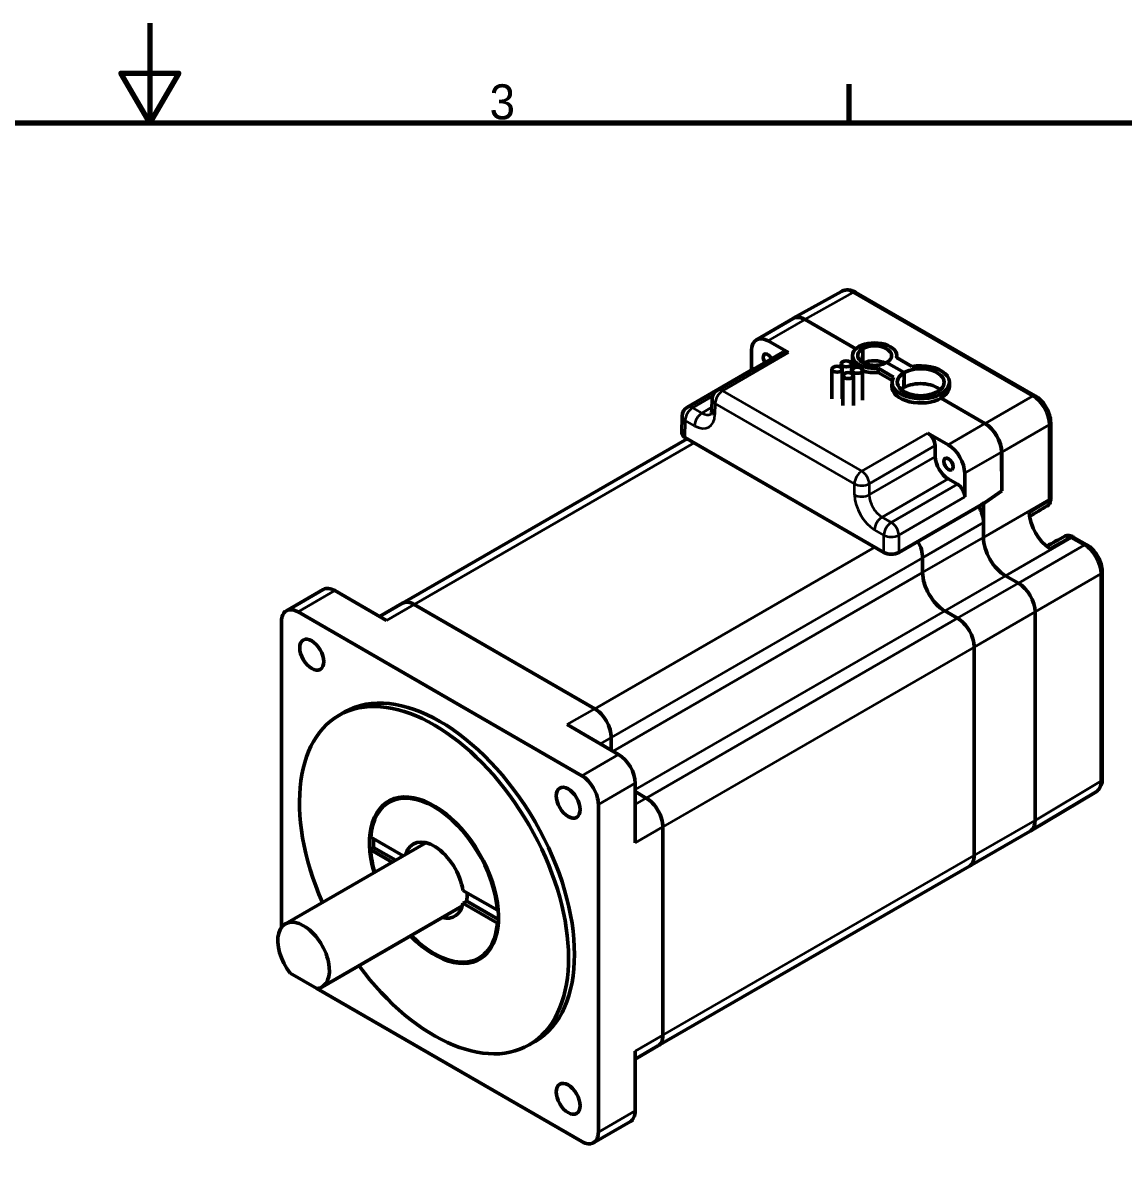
# Model space of a CAD drawing. Header units: millimetres. Extents: x 851 to 2938, y -145 to 588.
# Drawn here: x 1229.8 to 1441, y 366.5 to 587.9 of the extents above; entities that cross this region are included whole.
import ezdxf

# ---------------------------------------------------------------- set-up
doc = ezdxf.new("R2010")
doc.units = ezdxf.units.MM
doc.header["$LTSCALE"] = 2
doc.layers.get('0').update_dxf_attribs({"lineweight": 25})
for name, color, linetype, lineweight in [('경계(ISO)', 7, 'Continuous', 70), ('외형선(ISO)', 7, 'Continuous', 50), ('좁은 외형선(ISO)', 7, 'Continuous', 35)]:
    doc.layers.add(name, color=color, linetype=linetype, lineweight=lineweight)
doc.styles.get("Standard").update_dxf_attribs({"font": ''})
doc.styles.get('Standard').set_extended_font_data('Gulim')

# ---------------------------------------------------------------- blocks, each defined once
blk = doc.blocks.new('경계 Default Border')
at = {"layer": '경계(ISO)'}
blk.add_line((280, 287), (280, 290.9), dxfattribs=at)
at = {"layer": '경계(ISO)', "flags": 128}
for points in [[(210, 297), (210, 287), (207.11, 292), (212.89, 292), (210, 287)], [(10, 10), (10, 287), (410, 287), (410, 10), (10, 10)]]:
    blk.add_lwpolyline(points, dxfattribs=at)
at = {"layer": '경계(ISO)', "insert": (244.01, 287.32), "char_height": 3.5, "attachment_point": 7}
blk.add_mtext('3', dxfattribs=at)

msp = doc.modelspace()

# ---------------------------------------------------------------- linework, layer by layer
at = {"layer": '외형선(ISO)', "color": 0}
for p, q in [((1386.8668, 536.4293), (1377.5854, 531.2561)), ((1424.0144, 516.3638), (1389.5882, 536.2398)), ((1377.5936, 531.2287), (1370.5225, 527.1463)), ((1379.8156, 531.022), (1389.5785, 525.3854)), ((1379.8436, 531.0059), (1389.5785, 525.3854)), ((1369.5616, 521.2945), (1369.5907, 525.1183)), ((1372.7725, 526.9234), (1376.6771, 524.669)), ((1390.2012, 525.8424), (1390.9083, 525.4341)), ((1390.9083, 525.4341), (1390.2012, 525.8424)), ((1390.9083, 525.4341), (1390.8682, 522.8041)), ((1390.9083, 522.7805), (1390.9083, 525.4341)), ((1363.0233, 517.4624), (1375.6771, 524.7681)), ((1388.9568, 524.1376), (1388.9393, 523.3212)), ((1395.5045, 522.7805), (1398.8633, 520.8413)), ((1398.8633, 520.8413), (1395.5045, 522.7805)), ((1400.3489, 522.007), (1397.4045, 523.707)), ((1397.4564, 523.677), (1397.4564, 524.0859)), ((1369.9707, 521.5307), (1357.2676, 514.1965)), ((1384.9973, 515.7728), (1384.9973, 521.4883)), ((1386.7651, 521.8582), (1386.7651, 522.5089)), ((1386.9973, 515.7728), (1386.9973, 521.4883)), ((1388.7651, 520.704), (1388.7651, 522.5089)), ((1388.8864, 520.6335), (1388.8864, 521.2842)), ((1390.8864, 515.5687), (1390.8864, 521.2842)), ((1393.8629, 520.8563), (1393.869, 521.6836)), ((1396.5683, 519.2944), (1393.8629, 520.8563)), ((1393.869, 521.6836), (1396.8134, 519.9836)), ((1398.8633, 520.8413), (1398.8201, 518.0085)), ((1398.8633, 517.9836), (1398.8633, 520.8413)), ((1387.1186, 514.5481), (1387.1186, 520.2635)), ((1389.1186, 514.5481), (1389.1186, 520.2635)), ((1396.5457, 519.0434), (1396.5282, 518.227)), ((1407.5453, 518.16), (1407.5453, 518.9765)), ((1398.8633, 517.9836), (1398.8201, 518.0085)), ((1405.2273, 517.1671), (1405.9344, 516.7588)), ((1405.9344, 516.7588), (1405.2273, 517.1671)), ((1405.9467, 515.9352), (1405.9344, 516.7588)), ((1362.0238, 515.7759), (1361.9758, 513.6655)), ((1405.9467, 515.9352), (1414.4023, 511.0534)), ((1405.9467, 515.9352), (1414.3743, 511.0695)), ((1356.2678, 512.4947), (1356.2181, 509.2086)), ((1426.9892, 496.8867), (1426.9892, 511.2113)), ((1357.2536, 508.1223), (1302.5815, 476.5574)), ((1356.8038, 508.382), (1394.9877, 486.3366)), ((1403.3986, 509.2414), (1407.3033, 506.987)), ((1404.8447, 504.6824), (1404.8126, 506.8205)), ((1417.5562, 505.5903), (1417.6123, 498.1263)), ((1417.5842, 505.5422), (1417.5842, 501.8678)), ((1410.4851, 501.5078), (1410.5192, 496.9796)), ((1409.105, 499.4148), (1407.3192, 500.4459)), ((1417.6123, 498.1263), (1414.3868, 495.9351)), ((1413.7708, 495.5481), (1397.816, 486.3366)), ((1414.0795, 495.7263), (1414.073, 495.7301)), ((1414.2452, 495.8405), (1414.0795, 495.7263)), ((1414.0795, 489.1943), (1414.0795, 495.7263)), ((1414.0795, 489.1943), (1414.0795, 492.0521)), ((1431.4388, 489.1798), (1433.9139, 487.7508)), ((1402.4123, 482.4582), (1402.4123, 485.316)), ((1402.4123, 482.4582), (1402.4123, 485.316)), ((1418.3222, 481.8459), (1420.797, 480.417)), ((1420.7972, 480.4169), (1418.3222, 481.8459)), ((1436.8887, 482.5983), (1436.8887, 442.8463)), ((1287.3787, 479.211), (1280.3077, 475.1285)), ((1289.6287, 478.9881), (1299.5282, 473.2726)), ((1302.5815, 476.5574), (1298.2102, 474.0336)), ((1304.8315, 476.3345), (1339.4797, 456.3303)), ((1339.4797, 456.3303), (1304.8315, 476.3345)), ((1337.0049, 443.4705), (1282.5577, 474.9056)), ((1406.6549, 475.1098), (1409.1298, 473.6809)), ((1406.6549, 475.1098), (1409.1298, 473.6809)), ((1423.979, 434.8972), (1423.979, 474.9058)), ((1423.979, 474.9056), (1423.979, 434.8973)), ((1279.3757, 473.0685), (1279.3757, 414.3669)), ((1412.3117, 468.1695), (1412.3117, 428.1612)), ((1412.3117, 468.1695), (1412.3117, 428.1612)), ((1291.525, 455.6995), (1290.3936, 455.0463)), ((1334.1764, 453.2685), (1344.0759, 447.553)), ((1342.6617, 448.3695), (1342.6617, 450.819)), ((1342.6617, 448.3695), (1342.6617, 450.819)), ((1347.2579, 442.0416), (1347.2579, 430.6107)), ((1300.5859, 438.9193), (1300.0663, 438.6193)), ((1347.2579, 440.4087), (1349.3792, 439.1839)), ((1347.2579, 440.4087), (1349.3792, 439.1839)), ((1435.6921, 440.3947), (1423.0666, 432.8487)), ((1340.1869, 375.0889), (1340.1869, 437.9592)), ((1352.5612, 433.6726), (1352.5612, 393.6642)), ((1352.5612, 393.6642), (1352.5612, 433.6726)), ((1411.3798, 426.1012), (1423.047, 432.8373)), ((1307.0864, 430.6057), (1280.1183, 415.0357)), ((1296.4985, 431.6659), (1296.498, 431.8295)), ((1297.0637, 429.7066), (1296.498, 429.38)), ((1296.4985, 431.6659), (1302.7106, 428.0794)), ((1301.2963, 427.2629), (1297.0637, 429.7066)), ((1296.498, 429.38), (1296.4985, 429.2164)), ((1296.4985, 429.2164), (1300.5892, 426.8546)), ((1351.6292, 391.6042), (1411.3798, 426.1012)), ((1314.2064, 421.4422), (1320.8013, 417.6347)), ((1314.9135, 419.401), (1314.2064, 418.9927)), ((1314.2064, 418.9927), (1320.8013, 415.1852)), ((1321.0192, 415.8759), (1314.9135, 419.401)), ((1314.0864, 418.4814), (1287.1183, 402.9114)), ((1320.9711, 417.6345), (1320.8013, 417.6347)), ((1320.8013, 415.1852), (1320.9863, 415.185)), ((1308.6499, 409.341), (1308.7913, 409.2593)), ((1318.0359, 408.695), (1317.5163, 408.395)), ((1286.1678, 402.6026), (1281.0688, 405.5465)), ((1286.1678, 402.6026), (1337.0049, 373.2518)), ((1328.0375, 392.458), (1326.9061, 391.8048)), ((1347.2579, 389.0804), (1351.6292, 391.6042)), ((1347.2579, 390.6024), (1347.2579, 379.1714)), ((1346.3259, 377.1114), (1339.2549, 373.0289))]:
    msp.add_line(p, q, dxfattribs=at)
for centre, end in [((1364.0233, 515.7304), 178.695394), ((1358.2676, 512.4645), 179.134019)]:
    msp.add_arc(centre, 2, 120, end, dxfattribs=at)
for centre, major_axis, ratio, start_param, end_param in [((1379.8158, 527.3475), (-2.2502, 3.8974), 0.5773063, 5.49782522, 6.39477421), ((1379.8436, 527.3316), (-2.25, 3.8971), 0.57735027, 5.49778714, 6.28318531), ((1372.7725, 523.2491), (-2.25, 3.8971), 0.57735027, 5.49778714, 7.05985682), ((1376.6771, 523.0361), (-1, 1.7321), 0.57735027, 5.49778714, 6.28318531), ((1393.2064, 524.1073), (-4.25, 0), 0.57735027, 5.49778714, 8.01050487), ((1393.2064, 524.1073), (-3.25, 0), 0.57735027, 5.49778714, 8.6393798), ((1393.2064, 524.1073), (4.25, -0.0318), 0.57229021, 6.1309499, 8.64366763), ((1393.2064, 524.1073), (3.25, -0.0244), 0.57229021, 5.50207497, 8.64366763), ((1372.7138, 523.2831), (-0.625, 1.0825), 0.57735027, 4.55527026, 8.01110035), ((1393.2064, 523.2908), (-4.2675, 0), 0.57735027, 6.2708424, 6.90522697), ((1393.2064, 521.2496), (-3.25, 0.0244), 0.57229021, 4.02103977, 5.42107891), ((1370.9707, 519.7987), (-1, 1.7321), 0.57735027, 6.06016141, 6.28318531), ((1393.2064, 523.2908), (-4.2675, 0), 0.57735027, 0.99600632, 1.72523532), ((1402.0453, 519.0042), (-4.5, 0), 0.57735027, 5.49778714, 8.6393798), ((1402.0453, 519.0042), (4.5, -0.0337), 0.57229021, 5.50207497, 8.64366763), ((1402.0453, 519.0042), (5.4999, -0.0412), 0.57229021, 5.50207497, 8.17180579), ((1402.0453, 519.0042), (-5.5, 0), 0.57735027, 5.96964898, 8.6393798), ((1402.0453, 518.1877), (-5.5175, 0), 0.57735027, 6.2708424, 8.6393798), ((1402.0453, 516.1465), (-4.5, 0.0337), 0.57229021, 3.73401954, 5.50207497), ((1402.0453, 516.1465), (-4.5611, 0), 0.57735027, 5.49778714, 5.69498417), ((1402.0453, 518.1877), (-5.4999, 0.0412), 0.57229021, 2.36360679, 3.14588048), ((1414.3743, 507.3953), (-2.25, 3.8971), 0.57735027, 3.93571746, 5.49778714), ((1414.4021, 507.3791), (2.25, -3.8971), 0.57739424, 0.78543624, 2.35615641), ((1358.2182, 509.1985), (-2.0002, 0), 0.5773063, 6.27445933, 7.06854539), ((1403.3986, 507.6084), (1, -1.7321), 0.57735027, 0.80285146, 2.35619449), ((1407.3033, 503.3128), (2.25, -3.8971), 0.57735027, 0.79412481, 2.35619449), ((1407.3192, 503.3036), (1.75, -3.0311), 0.57735027, 3.94444411, 5.49778714), ((1409.105, 497.7818), (1, -1.7321), 0.57735027, 0.79412481, 2.35619449), ((1410.8975, 493.8892), (-2.25, 3.8971), 0.57735027, 3.92699082, 4.71238898), ((1413.7091, 503.7486), (-4.9339, -8.6983), 0.58236636, 0.78095802, 0.86822448), ((1427.084, 491.8035), (3, -5.1962), 0.57739424, 3.99406655, 5.43071141), ((1399.2303, 487.1531), (-2.25, 3.8971), 0.57735027, 3.92699082, 4.71238898), ((1399.2303, 487.1531), (2.25, -3.8971), 0.57735027, 0.78539816, 1.57079633), ((1418.3222, 486.7448), (-3, 5.1962), 0.57735027, 0.78539816, 2.35619449), ((1396.4018, 487.1531), (-2, 0), 0.57739424, 0.78543624, 2.35615641), ((1406.6549, 480.0087), (-3, 5.1962), 0.57735027, 0.78539816, 2.35619449), ((1406.6549, 480.0087), (3, -5.1962), 0.57735027, 3.92699082, 5.49778714), ((1289.6287, 475.3139), (-2.25, 3.8971), 0.57735027, 5.49778714, 6.28318531), ((1420.797, 476.7428), (-2.25, 3.8971), 0.57735027, 3.92699082, 5.49778714), ((1420.7969, 476.7427), (2.25, -3.8971), 0.57739424, 0.78543624, 2.35615641), ((1304.8315, 472.6603), (-2.25, 3.8971), 0.57735027, 5.49778714, 6.28318531), ((1304.8315, 472.6603), (-2.25, 3.8971), 0.57735027, 5.49778714, 6.28318531), ((1282.5577, 471.2314), (-2.25, 3.8971), 0.57735027, 5.49778714, 7.06858347), ((1409.1298, 470.0067), (-2.25, 3.8971), 0.57735027, 3.92699082, 5.49778714), ((1409.1298, 470.0067), (2.25, -3.8971), 0.57735027, 0.78539816, 2.35619449), ((1309.7813, 424.0787), (18.2562, -31.6208), 0.57735027, 0, 3.14159265), ((1308.6499, 423.4255), (-18.2563, 31.6208), 0.57735027, 1.76370576, 7.6610722), ((1339.4797, 452.6561), (2.25, -3.8971), 0.57735027, 0.78539816, 2.35619449), ((1339.4797, 452.6561), (-2.25, 3.8971), 0.57735027, 3.92699082, 5.49778714), ((1344.0759, 443.8788), (-2.25, 3.8971), 0.57735027, 3.92699082, 5.49778714), ((1337.0049, 439.7963), (2.25, -3.8971), 0.57735027, 0.78539816, 2.35619449), ((1308.6499, 423.4255), (-8.625, 14.9389), 0.57735027, 4.0140573, 6.98151699), ((1308.6499, 423.4255), (8.75, -15.1554), 0.57735027, 5.12390583, 10.58405744), ((1308.7913, 423.5072), (-8.725, 15.1121), 0.57735027, 6.11344582, 6.98251737), ((1349.3792, 435.5097), (2.25, -3.8971), 0.57735027, 0.78539816, 2.35619449), ((1349.3792, 435.5097), (-2.25, 3.8971), 0.57735027, 3.92699082, 5.49778714), ((1420.7969, 436.7346), (2.2502, -3.8974), 0.5773063, 6.27650657, 7.06854539), ((1420.797, 436.7344), (2.25, -3.8971), 0.57735027, 0, 0.78539816), ((1309.357, 423.8338), (-8.725, 15.1121), 0.57735027, 0.75674095, 0.87146426), ((1308.6499, 423.4255), (-4, 6.9282), 0.57735027, 4.1156072, 6.78854582), ((1308.6499, 423.4255), (-8.625, 14.9389), 0.57735027, 0.87246465, 1.15294553), ((1409.1298, 429.9983), (2.25, -3.8971), 0.57735027, 0, 0.78539816), ((1409.1298, 429.9983), (2.25, -3.8971), 0.57735027, 0, 0.78539816), ((1410.8974, 431.0192), (2.2502, -3.8974), 0.5773063, 6.27650657, 6.28986404), ((1309.357, 423.8338), (-4, 6.9282), 0.57735027, 3.73837443, 3.98953158), ((1308.6499, 423.4255), (4, -6.9282), 0.57735027, 5.7778248, 6.87996708), ((1283.6183, 408.9735), (-3.5, 6.0622), 0.57735027, 2.89729402, 8.09828027), ((1308.6499, 423.4255), (8.625, -14.9389), 0.57735027, 5.13023978, 6.98151699), ((1308.7913, 423.5072), (8.725, -15.1121), 0.57735027, 5.49778714, 6.45292479), ((1349.3792, 395.5013), (2.25, -3.8971), 0.57735027, 0, 0.78539816), ((1349.3792, 395.5013), (2.25, -3.8971), 0.57735027, 0, 0.78539816), ((1344.0759, 381.0085), (2.25, -3.8971), 0.57735027, 0, 0.78539816), ((1337.0049, 376.926), (2.25, -3.8971), 0.57735027, 5.49778714, 7.06858347)]:
    msp.add_ellipse(centre, major_axis=major_axis, ratio=ratio, start_param=start_param, end_param=end_param, dxfattribs=at)
for centre, major_axis in [((1387.7651, 522.5089), (-1, 0)), ((1385.9973, 521.4883), (-1, 0)), ((1388.1186, 520.2635), (-1, 0)), ((1389.8864, 521.2842), (-1, 0)), ((1407.362, 503.2789), (0.625, -1.0825)), ((1285.1739, 466.6998), (1.625, -2.8146)), ((1334.3886, 438.2858), (1.625, -2.8146)), ((1334.3886, 381.4576), (1.625, -2.8146))]:
    msp.add_ellipse(centre, major_axis=major_axis, ratio=0.57735027, dxfattribs=at)
for points, knots in [([(1386.8668, 536.4293), (1387.1139, 536.5669), (1387.3898, 536.6534), (1387.965, 536.7259), (1388.2711, 536.7074), (1388.9151, 536.5675), (1389.2593, 536.4297), (1389.5882, 536.2398)], [0.000114068, 0.000114068, 0.000114068, 0.000114068, 0.105850468, 0.105850468, 0.218264094, 0.218264094, 0.347550201, 0.347550201, 0.347550201, 0.347550201]), ([(1424.0144, 516.3638), (1424.3936, 516.1449), (1424.7597, 515.8529), (1425.4371, 515.1675), (1425.7559, 514.7617), (1426.2829, 513.9101), (1426.4996, 513.455), (1426.8146, 512.5582), (1426.9205, 512.1053), (1426.981, 511.5158), (1426.9892, 511.3623), (1426.9892, 511.2113)], [0, 0, 0, 0, 0.14903947, 0.14903947, 0.301837475, 0.301837475, 0.44967528, 0.44967528, 0.593933299, 0.593933299, 0.645330005, 0.645330005, 0.645330005, 0.645330005]), ([(1361.7889, 512.8814), (1361.7889, 512.8814), (1361.8051, 512.897), (1361.8561, 512.9934), (1361.8899, 513.0739), (1361.9479, 513.3105), (1361.9714, 513.4735), (1361.9758, 513.6655)], [0.067888634, 0.067888634, 0.067888634, 0.067888634, 0.153562449, 0.153562449, 0.237807363, 0.237807363, 0.328128243, 0.328128243, 0.328128243, 0.328128243]), ([(1426.9947, 496.6349), (1427.0038, 496.4231), (1426.9783, 496.2102), (1426.8535, 495.8284), (1426.7567, 495.652), (1426.5384, 495.4022), (1426.4314, 495.3116), (1426.3139, 495.2404)], [0, 0, 0, 0, 0.066836037, 0.066836037, 0.129114185, 0.129114185, 0.172698754, 0.172698754, 0.172698754, 0.172698754]), ([(1429.6754, 489.4182), (1429.8076, 489.4907), (1429.9539, 489.5407), (1430.2497, 489.5899), (1430.4024, 489.59), (1430.7115, 489.5445), (1430.8703, 489.4944), (1431.089, 489.3905), (1431.1573, 489.3526), (1431.2235, 489.3105)], [0.000027125, 0.000027125, 0.000027125, 0.000027125, 0.047878829, 0.047878829, 0.095797504, 0.095797504, 0.14829688, 0.14829688, 0.173018514, 0.173018514, 0.173018514, 0.173018514]), ([(1433.9139, 487.7508), (1434.2931, 487.5319), (1434.6592, 487.2399), (1435.3366, 486.5545), (1435.6554, 486.1487), (1436.1824, 485.2971), (1436.3991, 484.842), (1436.7141, 483.9452), (1436.8199, 483.4923), (1436.8805, 482.9028), (1436.8887, 482.7493), (1436.8887, 482.5983)], [0, 0, 0, 0, 0.14903947, 0.14903947, 0.301837475, 0.301837475, 0.44967528, 0.44967528, 0.593933299, 0.593933299, 0.645330005, 0.645330005, 0.645330005, 0.645330005]), ([(1436.8887, 442.8463), (1436.8887, 442.4246), (1436.8236, 442.0181), (1436.5557, 441.2819), (1436.3442, 440.9405), (1435.9501, 440.5694), (1435.8256, 440.4746), (1435.6921, 440.3947)], [0, 0, 0, 0, 0.143548655, 0.143548655, 0.288962355, 0.288962355, 0.347109524, 0.347109524, 0.347109524, 0.347109524])]:
    msp.add_open_spline(points, degree=3, knots=knots, dxfattribs=at)
for points in [[(1426.9892, 496.8867), (1426.9892, 496.8042), (1426.9911, 496.7202), (1426.9947, 496.6349)], [(1426.3139, 495.2404), (1425.1865, 494.557), (1424.0593, 493.8738), (1422.9323, 493.1906)], [(1426.2094, 487.5144), (1427.3646, 488.1489), (1428.5199, 488.7835), (1429.6754, 489.4182)], [(1431.2235, 489.3105), (1431.2955, 489.2646), (1431.3674, 489.221), (1431.4388, 489.1798)]]:
    msp.add_open_spline(points, degree=3, dxfattribs=at)
at = {"layer": '좁은 외형선(ISO)', "color": 0}
for p, q in [((1379.8156, 531.022), (1389.0944, 536.1938)), ((1423.5206, 516.3178), (1389.0944, 536.1938)), ((1372.7725, 526.9234), (1379.8436, 531.0059)), ((1376.6771, 524.669), (1364.0233, 517.3634)), ((1362.1111, 516.3166), (1358.2676, 514.0975)), ((1364.0233, 517.3634), (1390.7448, 501.9357)), ((1423.5206, 516.3178), (1414.4023, 511.0534)), ((1358.2676, 514.0975), (1360.0534, 513.0664)), ((1360.0534, 513.0664), (1361.9876, 514.1831)), ((1362.6091, 514.9282), (1362.5611, 512.8178)), ((1389.3307, 499.5005), (1362.6091, 514.9282)), ((1356.8534, 511.6623), (1356.8038, 508.382)), ((1358.6392, 510.6312), (1356.8534, 511.6623)), ((1414.3743, 511.0695), (1407.3033, 506.987)), ((1417.5842, 505.5422), (1426.7025, 510.8067)), ((1426.7025, 496.482), (1426.7025, 510.8067)), ((1358.5716, 507.3614), (1304.8315, 476.3345)), ((1390.7448, 501.9357), (1403.3986, 509.2414)), ((1404.8126, 506.8205), (1392.1588, 499.5148)), ((1410.4851, 501.5078), (1417.5562, 505.5903)), ((1392.1748, 497.3675), (1404.8447, 504.6824)), ((1389.3467, 497.3531), (1389.3307, 499.5005)), ((1392.1588, 499.5148), (1392.1748, 497.3675)), ((1407.3192, 500.4459), (1394.616, 493.1117)), ((1396.4018, 492.0806), (1409.105, 499.4148)), ((1410.5192, 496.9796), (1397.816, 489.6454)), ((1426.7025, 496.482), (1414.0795, 489.1941)), ((1394.616, 493.1117), (1396.4018, 492.0806)), ((1414.0795, 492.0521), (1402.4123, 485.316)), ((1394.9877, 489.6454), (1393.2018, 490.6765)), ((1394.9877, 486.3366), (1394.9877, 489.6454)), ((1397.816, 489.6454), (1397.816, 486.3366)), ((1339.4797, 456.3303), (1393.2199, 487.3572)), ((1402.4123, 482.4582), (1414.0795, 489.1943)), ((1418.322, 481.846), (1430.945, 489.1338)), ((1433.4201, 487.7048), (1420.7972, 480.4169)), ((1433.4201, 487.7048), (1430.945, 489.1338)), ((1402.4123, 485.316), (1342.6617, 450.819)), ((1343.0153, 448.1654), (1402.4123, 482.4582)), ((1418.3222, 481.8459), (1406.6549, 475.1098)), ((1423.979, 474.9058), (1436.602, 482.1936)), ((1436.602, 442.4417), (1436.602, 482.1936)), ((1289.6287, 478.9881), (1282.5577, 474.9056)), ((1409.1298, 473.6809), (1420.797, 480.417)), ((1304.8315, 476.3345), (1299.5282, 473.2726)), ((1406.6549, 475.1098), (1347.2579, 440.8169)), ((1423.979, 474.9056), (1412.3117, 468.1695)), ((1349.3792, 439.1839), (1409.1298, 473.6809)), ((1412.3117, 468.1695), (1352.5612, 433.6726)), ((1334.1764, 453.2685), (1339.4797, 456.3303)), ((1342.6617, 450.819), (1340.5404, 449.5942)), ((1337.0049, 443.4705), (1344.0759, 447.553)), ((1347.2579, 442.0416), (1340.1869, 437.9592)), ((1436.602, 442.4417), (1423.979, 434.8972)), ((1347.2579, 437.9592), (1349.3792, 439.1839)), ((1412.3117, 428.1612), (1423.979, 434.8973)), ((1352.5612, 433.6726), (1347.2579, 430.6107)), ((1352.5612, 393.6642), (1412.3117, 428.1612)), ((1347.2579, 390.6024), (1352.5612, 393.6642)), ((1340.1869, 375.0889), (1347.2579, 379.1714))]:
    msp.add_line(p, q, dxfattribs=at)
for centre, major_axis, ratio, start_param, end_param in [((1389.0884, 532.5158), (-2.237, 3.9048), 0.5773215, 5.49976411, 6.27639821), ((1389.0882, 535.3738), (0.5, 0.866), 0.57735027, 0, 0.77667152), ((1364.0233, 515.7304), (-1, -1.7321), 0.57735027, 3.92699082, 5.4890605), ((1364.0233, 515.7304), (-1, 1.7321), 0.57735027, 5.49778714, 6.28318531), ((1423.5144, 515.4978), (0.5, 0.866), 0.57735027, 0, 0.77667152), ((1423.5143, 512.64), (-2.25, 3.8971), 0.57961384, 3.92702889, 5.49774907), ((1358.2676, 512.4645), (-1, -1.7321), 0.57735027, 3.92699082, 5.4890605), ((1358.2676, 512.4645), (-1, 1.7321), 0.57735027, 5.49778714, 6.28318531), ((1364.0233, 515.7304), (-1.9995, 0.0455), 0.58227863, 0, 0.79852469), ((1358.2676, 512.4645), (-1.9998, 0.0302), 0.5773063, 0, 0.79408607), ((1360.0534, 511.4334), (-1, -1.7321), 0.57735027, 3.92699082, 5.4890605), ((1358.6732, 515.1415), (2.7137, -4.7841), 0.58236636, 5.50222729, 7.05557032), ((1360.0873, 515.9437), (-1.7135, 3.0521), 0.58521205, 2.36324153, 3.13821053), ((1363.9752, 513.62), (-1.9995, 0.0455), 0.58227863, 0, 0.79852469), ((1425.9892, 511.2113), (1, 0), 0.57735027, 5.50651379, 6.28318531), ((1390.7448, 500.3027), (-1, -1.7321), 0.57735027, 3.92699082, 5.4890605), ((1390.7448, 500.3027), (1, -1.7321), 0.57735027, 0.80285146, 2.35619449), ((1390.7448, 500.3027), (-1.9999, -0.0149), 0.56212709, 0.7812231, 2.35186713), ((1390.7608, 498.1553), (-1.9999, -0.0149), 0.56212709, 0.7812231, 2.35186713), ((1393.2358, 495.1868), (2.7137, -4.7841), 0.58236636, 3.94888426, 5.50222729), ((1394.6499, 495.989), (-1.7135, 3.0521), 0.58521205, 0.80989849, 2.36324153), ((1215.6473, 369.7305), (-318.2667, -190.6793), 0.00015013, 3.98726954, 4.00334916), ((1425.9892, 496.8867), (1, 0), 0.57735027, 5.50651379, 6.28318531), ((1430.9392, 494.0293), (3, -5.1962), 0.57572953, 3.92702889, 3.97798694), ((1425.9957, 496.5918), (0.9991, 0.043), 0.54719279, 5.48273369, 6.28318531), ((1394.616, 491.4787), (-1, -1.7321), 0.57735027, 3.92699082, 5.4890605), ((1396.4018, 490.4476), (-1, -1.7321), 0.57735027, 3.92699082, 5.4890605), ((1396.4018, 490.4476), (1, -1.7321), 0.57735027, 0.79412481, 2.35619449), ((1396.4018, 490.4476), (-2, 0), 0.56723015, 0.78543624, 2.35615641), ((1215.6473, 369.7305), (-324.2665, -180.2874), 0.00015013, 2.27983615, 2.29591577), ((1430.6867, 488.4668), (0.5368, 0.8437), 0.54719279, 0, 0.80045162), ((1430.9392, 494.0293), (3, -5.1962), 0.57572953, 5.44679102, 5.49774907), ((1430.9388, 488.3138), (0.5, 0.866), 0.57735027, 0, 0.77667152), ((1433.4139, 486.8848), (0.5, 0.866), 0.57735027, 0, 0.77667152), ((1433.4138, 484.027), (-2.25, 3.8971), 0.57961384, 3.92702889, 5.49774907), ((1435.8887, 482.5983), (1, 0), 0.57735027, 5.50651379, 6.28318531), ((1433.4138, 444.2755), (2.2632, -3.8897), 0.5773215, 0.0067871, 0.7834212), ((1435.8887, 442.8463), (1, 0), 0.57735027, 5.50651379, 6.28318531)]:
    msp.add_ellipse(centre, major_axis=major_axis, ratio=ratio, start_param=start_param, end_param=end_param, dxfattribs=at)
for points, knots in [([(1426.3139, 495.2404), (1426.3629, 495.2701), (1426.4082, 495.3062), (1426.449, 495.3483), (1426.541, 495.4429), (1426.6119, 495.57), (1426.6557, 495.719), (1426.6995, 495.868), (1426.7175, 496.043), (1426.7083, 496.2295)], [0.01464477, 0.01464477, 0.01464477, 0.01464477, 0.192027597, 0.192027597, 0.192027597, 0.596022931, 0.596022931, 0.596022931, 1, 1, 1, 1]), ([(1430.7292, 489.2651), (1430.6537, 489.3138), (1430.5777, 489.3557), (1430.5025, 489.39), (1430.3463, 489.4612), (1430.1908, 489.5002), (1430.0489, 489.5038), (1429.9121, 489.5073), (1429.7844, 489.4779), (1429.6754, 489.4182)], [0, 0, 0, 0, 0.19216101, 0.19216101, 0.19216101, 0.596072464, 0.596072464, 0.596072464, 0.985196659, 0.985196659, 0.985196659, 0.985196659])]:
    msp.add_open_spline(points, degree=3, knots=knots, dxfattribs=at)

# ---------------------------------------------------------------- block references
at = {"color": 0, "xscale": 1.9171971, "yscale": 1.9171971, "zscale": 1.9171971}
msp.add_blockref('경계 Default Border', (851.4918, 18.5123), dxfattribs=at)

doc.saveas('drawing.dxf')
